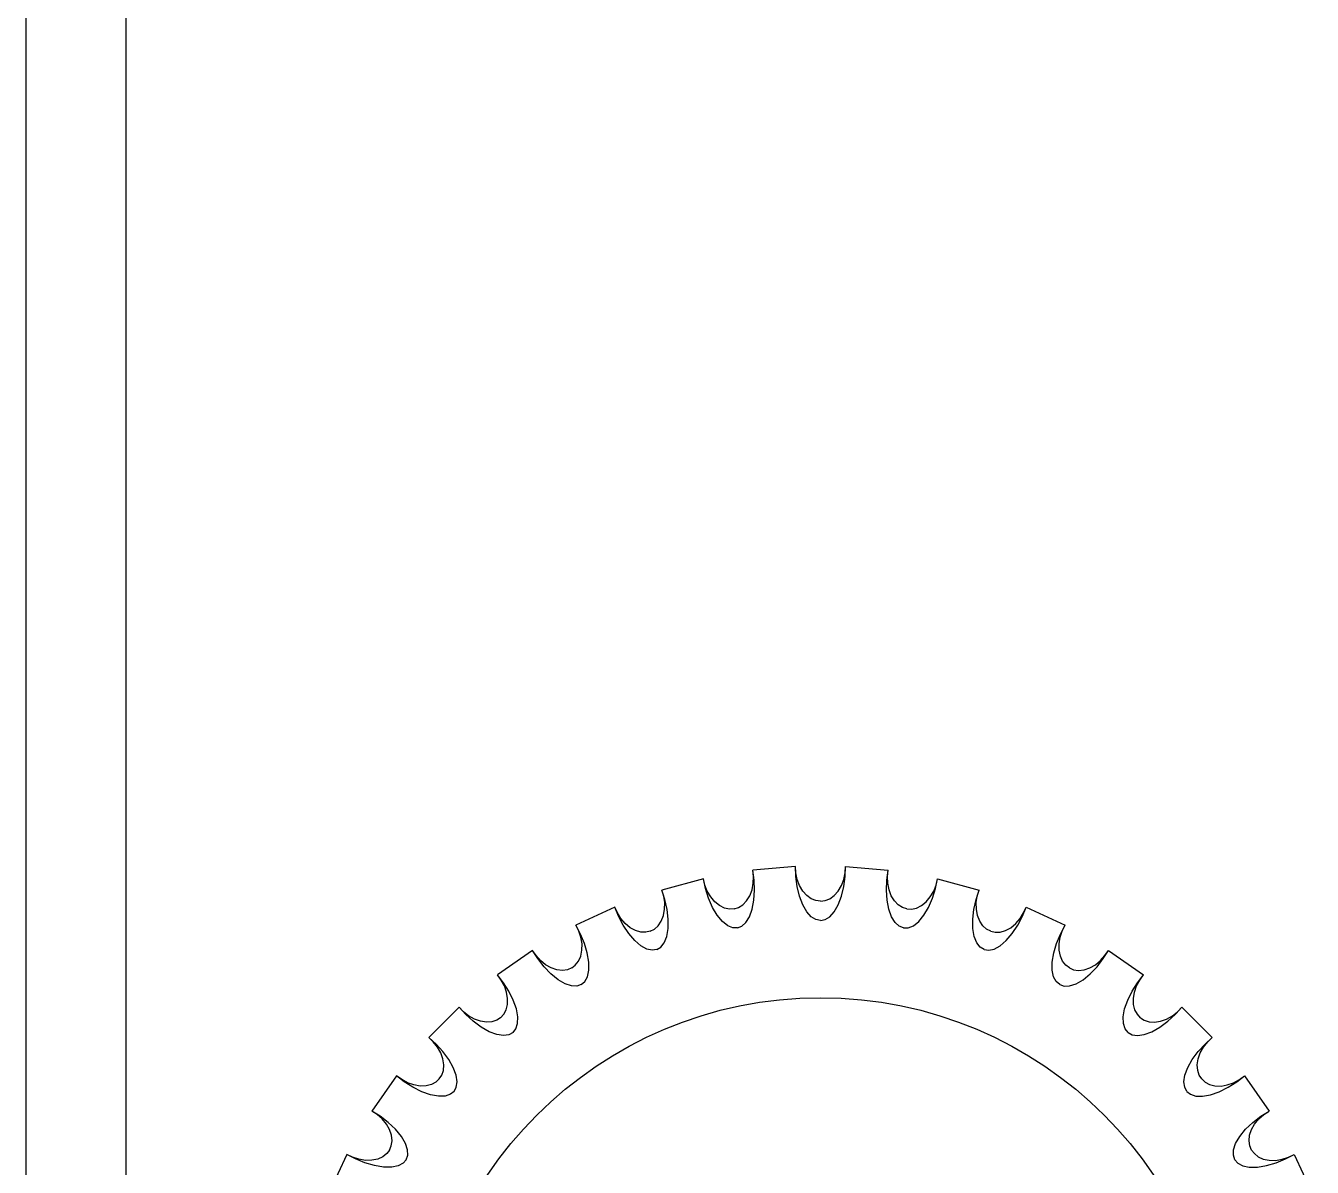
# Model space of a CAD drawing. Extents: x -615 to 711, y 0 to 128.
# Drawn here: x 0 to 16.67, y 86.5 to 101.3 of the extents above; entities that cross this region are included whole.
import ezdxf

# ---------------------------------------------------------------- set-up
doc = ezdxf.new("R2010")
doc.units = 0
doc.layers.add('DXF_EG_PANEL_1_0_MODEL_DX0', color=7, linetype='CONTINUOUS')
doc.layers.add('LAYER1', color=7, linetype='CONTINUOUS')

msp = doc.modelspace()

# ---------------------------------------------------------------- linework, layer by layer
at = {"layer": 'DXF_EG_PANEL_1_0_MODEL_DX0', "color": 178}
msp.add_line((0, 128.5), (0, 0), dxfattribs=at)
at = {"layer": 'LAYER1', "color": 7}
msp.add_line((1.3, 12), (1.3, 116.5), dxfattribs=at)
at = {"layer": 'LAYER1', "color": 178}
for p, q in [((9.975, 90.4), (9.422, 90.352)), ((9.975, 90.4), (9.422, 90.352)), ((10.625, 90.4), (11.178, 90.352)), ((10.625, 90.4), (11.178, 90.352)), ((8.782, 90.239), (8.245, 90.095)), ((8.782, 90.239), (8.245, 90.095)), ((11.818, 90.239), (12.355, 90.095)), ((11.818, 90.239), (12.355, 90.095)), ((7.635, 89.873), (7.131, 89.638)), ((7.635, 89.873), (7.131, 89.638)), ((12.965, 89.873), (13.469, 89.638)), ((12.965, 89.873), (13.469, 89.638)), ((6.569, 89.313), (6.114, 88.995)), ((6.569, 89.313), (6.114, 88.995)), ((14.031, 89.313), (14.486, 88.995)), ((14.031, 89.313), (14.486, 88.995)), ((5.616, 88.577), (5.223, 88.184)), ((5.616, 88.577), (5.223, 88.184)), ((14.984, 88.577), (15.377, 88.184)), ((14.984, 88.577), (15.377, 88.184)), ((4.805, 87.686), (4.487, 87.231)), ((4.805, 87.686), (4.487, 87.231)), ((15.795, 87.686), (16.113, 87.231)), ((15.795, 87.686), (16.113, 87.231)), ((4.162, 86.669), (3.927, 86.165)), ((4.162, 86.669), (3.927, 86.165)), ((16.438, 86.669), (16.673, 86.165)), ((16.438, 86.669), (16.673, 86.165))]:
    msp.add_line(p, q, dxfattribs=at)
for points in [[(10.3, 89.7, 0), (10.241, 89.712, 0), (10.18, 89.749, 0), (10.122, 89.814, 0), (10.07, 89.905, 0), (10.028, 90.017, 0), (9.998, 90.142, 0), (9.98, 90.273, 0), (9.975, 90.4, 0)], [(10.3, 89.95, 0), (10.241, 89.958, 0), (10.18, 89.982, 0), (10.122, 90.023, 0), (10.07, 90.082, 0), (10.028, 90.154, 0), (9.998, 90.234, 0), (9.98, 90.318, 0), (9.975, 90.4, 0)], [(10.3, 89.7, 0), (10.241, 89.712, 0), (10.18, 89.749, 0), (10.122, 89.814, 0), (10.07, 89.905, 0), (10.028, 90.017, 0), (9.998, 90.142, 0), (9.98, 90.273, 0), (9.975, 90.4, 0)], [(10.3, 89.95, 0), (10.241, 89.958, 0), (10.18, 89.982, 0), (10.122, 90.023, 0), (10.07, 90.082, 0), (10.028, 90.154, 0), (9.998, 90.234, 0), (9.98, 90.318, 0), (9.975, 90.4, 0)], [(10.3, 89.7, 0), (10.359, 89.712, 0), (10.42, 89.749, 0), (10.478, 89.814, 0), (10.53, 89.905, 0), (10.572, 90.017, 0), (10.602, 90.142, 0), (10.62, 90.273, 0), (10.625, 90.4, 0)], [(10.3, 89.95, 0), (10.359, 89.958, 0), (10.42, 89.982, 0), (10.478, 90.023, 0), (10.53, 90.082, 0), (10.572, 90.154, 0), (10.602, 90.234, 0), (10.62, 90.318, 0), (10.625, 90.4, 0)], [(10.3, 89.7, 0), (10.359, 89.712, 0), (10.42, 89.749, 0), (10.478, 89.814, 0), (10.53, 89.905, 0), (10.572, 90.017, 0), (10.602, 90.142, 0), (10.62, 90.273, 0), (10.625, 90.4, 0)], [(10.3, 89.95, 0), (10.359, 89.958, 0), (10.42, 89.982, 0), (10.478, 90.023, 0), (10.53, 90.082, 0), (10.572, 90.154, 0), (10.602, 90.234, 0), (10.62, 90.318, 0), (10.625, 90.4, 0)], [(9.223, 89.606, 0), (9.163, 89.607, 0), (9.097, 89.633, 0), (9.028, 89.687, 0), (8.961, 89.768, 0), (8.9, 89.871, 0), (8.849, 89.989, 0), (8.809, 90.114, 0), (8.782, 90.239, 0)], [(9.18, 89.852, 0), (9.12, 89.849, 0), (9.057, 89.862, 0), (8.992, 89.893, 0), (8.931, 89.942, 0), (8.877, 90.006, 0), (8.833, 90.08, 0), (8.801, 90.159, 0), (8.782, 90.239, 0)], [(9.223, 89.606, 0), (9.163, 89.607, 0), (9.097, 89.633, 0), (9.028, 89.687, 0), (8.961, 89.768, 0), (8.9, 89.871, 0), (8.849, 89.989, 0), (8.809, 90.114, 0), (8.782, 90.239, 0)], [(9.18, 89.852, 0), (9.12, 89.849, 0), (9.057, 89.862, 0), (8.992, 89.893, 0), (8.931, 89.942, 0), (8.877, 90.006, 0), (8.833, 90.08, 0), (8.801, 90.159, 0), (8.782, 90.239, 0)], [(9.18, 89.852, 0), (9.237, 89.87, 0), (9.292, 89.904, 0), (9.342, 89.955, 0), (9.383, 90.022, 0), (9.412, 90.1, 0), (9.428, 90.185, 0), (9.431, 90.27, 0), (9.422, 90.352, 0)], [(9.18, 89.852, 0), (9.237, 89.87, 0), (9.292, 89.904, 0), (9.342, 89.955, 0), (9.383, 90.022, 0), (9.412, 90.1, 0), (9.428, 90.185, 0), (9.431, 90.27, 0), (9.422, 90.352, 0)], [(9.223, 89.606, 0), (9.28, 89.628, 0), (9.333, 89.675, 0), (9.379, 89.749, 0), (9.414, 89.848, 0), (9.436, 89.965, 0), (9.444, 90.094, 0), (9.439, 90.225, 0), (9.422, 90.352, 0)], [(9.223, 89.606, 0), (9.28, 89.628, 0), (9.333, 89.675, 0), (9.379, 89.749, 0), (9.414, 89.848, 0), (9.436, 89.965, 0), (9.444, 90.094, 0), (9.439, 90.225, 0), (9.422, 90.352, 0)], [(11.377, 89.606, 0), (11.32, 89.628, 0), (11.267, 89.675, 0), (11.221, 89.749, 0), (11.186, 89.848, 0), (11.164, 89.965, 0), (11.156, 90.094, 0), (11.161, 90.225, 0), (11.178, 90.352, 0)], [(11.377, 89.606, 0), (11.32, 89.628, 0), (11.267, 89.675, 0), (11.221, 89.749, 0), (11.186, 89.848, 0), (11.164, 89.965, 0), (11.156, 90.094, 0), (11.161, 90.225, 0), (11.178, 90.352, 0)], [(11.42, 89.852, 0), (11.363, 89.87, 0), (11.308, 89.904, 0), (11.258, 89.955, 0), (11.217, 90.022, 0), (11.188, 90.1, 0), (11.172, 90.185, 0), (11.169, 90.27, 0), (11.178, 90.352, 0)], [(11.42, 89.852, 0), (11.363, 89.87, 0), (11.308, 89.904, 0), (11.258, 89.955, 0), (11.217, 90.022, 0), (11.188, 90.1, 0), (11.172, 90.185, 0), (11.169, 90.27, 0), (11.178, 90.352, 0)], [(11.377, 89.606, 0), (11.437, 89.607, 0), (11.503, 89.633, 0), (11.572, 89.687, 0), (11.639, 89.768, 0), (11.7, 89.871, 0), (11.751, 89.989, 0), (11.791, 90.114, 0), (11.818, 90.239, 0)], [(11.377, 89.606, 0), (11.437, 89.607, 0), (11.503, 89.633, 0), (11.572, 89.687, 0), (11.639, 89.768, 0), (11.7, 89.871, 0), (11.751, 89.989, 0), (11.791, 90.114, 0), (11.818, 90.239, 0)], [(11.42, 89.852, 0), (11.48, 89.849, 0), (11.543, 89.862, 0), (11.608, 89.893, 0), (11.669, 89.942, 0), (11.723, 90.006, 0), (11.767, 90.08, 0), (11.799, 90.159, 0), (11.818, 90.239, 0)], [(11.42, 89.852, 0), (11.48, 89.849, 0), (11.543, 89.862, 0), (11.608, 89.893, 0), (11.669, 89.942, 0), (11.723, 90.006, 0), (11.767, 90.08, 0), (11.799, 90.159, 0), (11.818, 90.239, 0)], [(8.094, 89.561, 0), (8.147, 89.588, 0), (8.196, 89.632, 0), (8.236, 89.691, 0), (8.265, 89.764, 0), (8.28, 89.846, 0), (8.281, 89.932, 0), (8.268, 90.016, 0), (8.245, 90.095, 0)], [(8.094, 89.561, 0), (8.147, 89.588, 0), (8.196, 89.632, 0), (8.236, 89.691, 0), (8.265, 89.764, 0), (8.28, 89.846, 0), (8.281, 89.932, 0), (8.268, 90.016, 0), (8.245, 90.095, 0)], [(8.179, 89.326, 0), (8.231, 89.357, 0), (8.275, 89.413, 0), (8.308, 89.494, 0), (8.325, 89.597, 0), (8.327, 89.717, 0), (8.312, 89.845, 0), (8.284, 89.974, 0), (8.245, 90.095, 0)], [(8.179, 89.326, 0), (8.231, 89.357, 0), (8.275, 89.413, 0), (8.308, 89.494, 0), (8.325, 89.597, 0), (8.327, 89.717, 0), (8.312, 89.845, 0), (8.284, 89.974, 0), (8.245, 90.095, 0)], [(12.421, 89.326, 0), (12.369, 89.357, 0), (12.325, 89.413, 0), (12.292, 89.494, 0), (12.275, 89.597, 0), (12.273, 89.717, 0), (12.288, 89.845, 0), (12.316, 89.974, 0), (12.355, 90.095, 0)], [(12.421, 89.326, 0), (12.369, 89.357, 0), (12.325, 89.413, 0), (12.292, 89.494, 0), (12.275, 89.597, 0), (12.273, 89.717, 0), (12.288, 89.845, 0), (12.316, 89.974, 0), (12.355, 90.095, 0)], [(12.506, 89.561, 0), (12.453, 89.588, 0), (12.404, 89.632, 0), (12.364, 89.691, 0), (12.335, 89.764, 0), (12.32, 89.846, 0), (12.319, 89.932, 0), (12.332, 90.016, 0), (12.355, 90.095, 0)], [(12.506, 89.561, 0), (12.453, 89.588, 0), (12.404, 89.632, 0), (12.364, 89.691, 0), (12.335, 89.764, 0), (12.32, 89.846, 0), (12.319, 89.932, 0), (12.332, 90.016, 0), (12.355, 90.095, 0)], [(8.179, 89.326, 0), (8.12, 89.317, 0), (8.05, 89.331, 0), (7.973, 89.373, 0), (7.893, 89.44, 0), (7.815, 89.531, 0), (7.744, 89.639, 0), (7.683, 89.755, 0), (7.635, 89.873, 0)], [(8.094, 89.561, 0), (8.036, 89.548, 0), (7.971, 89.55, 0), (7.902, 89.569, 0), (7.833, 89.606, 0), (7.769, 89.66, 0), (7.713, 89.725, 0), (7.668, 89.798, 0), (7.635, 89.873, 0)], [(8.179, 89.326, 0), (8.12, 89.317, 0), (8.05, 89.331, 0), (7.973, 89.373, 0), (7.893, 89.44, 0), (7.815, 89.531, 0), (7.744, 89.639, 0), (7.683, 89.755, 0), (7.635, 89.873, 0)], [(8.094, 89.561, 0), (8.036, 89.548, 0), (7.971, 89.55, 0), (7.902, 89.569, 0), (7.833, 89.606, 0), (7.769, 89.66, 0), (7.713, 89.725, 0), (7.668, 89.798, 0), (7.635, 89.873, 0)], [(12.421, 89.326, 0), (12.48, 89.317, 0), (12.55, 89.331, 0), (12.627, 89.373, 0), (12.707, 89.44, 0), (12.785, 89.531, 0), (12.856, 89.639, 0), (12.917, 89.755, 0), (12.965, 89.873, 0)], [(12.421, 89.326, 0), (12.48, 89.317, 0), (12.55, 89.331, 0), (12.627, 89.373, 0), (12.707, 89.44, 0), (12.785, 89.531, 0), (12.856, 89.639, 0), (12.917, 89.755, 0), (12.965, 89.873, 0)], [(12.506, 89.561, 0), (12.564, 89.548, 0), (12.629, 89.55, 0), (12.698, 89.569, 0), (12.767, 89.606, 0), (12.831, 89.66, 0), (12.887, 89.725, 0), (12.932, 89.798, 0), (12.965, 89.873, 0)], [(12.506, 89.561, 0), (12.564, 89.548, 0), (12.629, 89.55, 0), (12.698, 89.569, 0), (12.767, 89.606, 0), (12.831, 89.66, 0), (12.887, 89.725, 0), (12.932, 89.798, 0), (12.965, 89.873, 0)], [(7.075, 89.086, 0), (7.122, 89.122, 0), (7.163, 89.173, 0), (7.192, 89.238, 0), (7.208, 89.315, 0), (7.209, 89.398, 0), (7.194, 89.483, 0), (7.168, 89.564, 0), (7.131, 89.638, 0)], [(7.075, 89.086, 0), (7.122, 89.122, 0), (7.163, 89.173, 0), (7.192, 89.238, 0), (7.208, 89.315, 0), (7.209, 89.398, 0), (7.194, 89.483, 0), (7.168, 89.564, 0), (7.131, 89.638, 0)], [(7.2, 88.869, 0), (7.245, 88.909, 0), (7.279, 88.972, 0), (7.297, 89.057, 0), (7.296, 89.162, 0), (7.277, 89.28, 0), (7.24, 89.404, 0), (7.19, 89.525, 0), (7.131, 89.638, 0)], [(7.2, 88.869, 0), (7.245, 88.909, 0), (7.279, 88.972, 0), (7.297, 89.057, 0), (7.296, 89.162, 0), (7.277, 89.28, 0), (7.24, 89.404, 0), (7.19, 89.525, 0), (7.131, 89.638, 0)], [(13.4, 88.869, 0), (13.355, 88.909, 0), (13.321, 88.972, 0), (13.303, 89.057, 0), (13.304, 89.162, 0), (13.323, 89.28, 0), (13.36, 89.404, 0), (13.41, 89.525, 0), (13.469, 89.638, 0)], [(13.4, 88.869, 0), (13.355, 88.909, 0), (13.321, 88.972, 0), (13.303, 89.057, 0), (13.304, 89.162, 0), (13.323, 89.28, 0), (13.36, 89.404, 0), (13.41, 89.525, 0), (13.469, 89.638, 0)], [(13.525, 89.086, 0), (13.478, 89.122, 0), (13.437, 89.173, 0), (13.408, 89.238, 0), (13.392, 89.315, 0), (13.391, 89.398, 0), (13.406, 89.483, 0), (13.432, 89.564, 0), (13.469, 89.638, 0)], [(13.525, 89.086, 0), (13.478, 89.122, 0), (13.437, 89.173, 0), (13.408, 89.238, 0), (13.392, 89.315, 0), (13.391, 89.398, 0), (13.406, 89.483, 0), (13.432, 89.564, 0), (13.469, 89.638, 0)], [(7.2, 88.869, 0), (7.143, 88.85, 0), (7.072, 88.852, 0), (6.989, 88.879, 0), (6.898, 88.932, 0), (6.806, 89.008, 0), (6.717, 89.101, 0), (6.637, 89.206, 0), (6.569, 89.313, 0)], [(7.075, 89.086, 0), (7.02, 89.063, 0), (6.956, 89.053, 0), (6.884, 89.061, 0), (6.81, 89.085, 0), (6.738, 89.126, 0), (6.671, 89.181, 0), (6.614, 89.245, 0), (6.569, 89.313, 0)], [(7.2, 88.869, 0), (7.143, 88.85, 0), (7.072, 88.852, 0), (6.989, 88.879, 0), (6.898, 88.932, 0), (6.806, 89.008, 0), (6.717, 89.101, 0), (6.637, 89.206, 0), (6.569, 89.313, 0)], [(7.075, 89.086, 0), (7.02, 89.063, 0), (6.956, 89.053, 0), (6.884, 89.061, 0), (6.81, 89.085, 0), (6.738, 89.126, 0), (6.671, 89.181, 0), (6.614, 89.245, 0), (6.569, 89.313, 0)], [(13.4, 88.869, 0), (13.457, 88.85, 0), (13.528, 88.852, 0), (13.611, 88.879, 0), (13.702, 88.932, 0), (13.794, 89.008, 0), (13.883, 89.101, 0), (13.963, 89.206, 0), (14.031, 89.313, 0)], [(13.4, 88.869, 0), (13.457, 88.85, 0), (13.528, 88.852, 0), (13.611, 88.879, 0), (13.702, 88.932, 0), (13.794, 89.008, 0), (13.883, 89.101, 0), (13.963, 89.206, 0), (14.031, 89.313, 0)], [(13.525, 89.086, 0), (13.58, 89.063, 0), (13.644, 89.053, 0), (13.716, 89.061, 0), (13.79, 89.085, 0), (13.862, 89.126, 0), (13.929, 89.181, 0), (13.986, 89.245, 0), (14.031, 89.313, 0)], [(13.525, 89.086, 0), (13.58, 89.063, 0), (13.644, 89.053, 0), (13.716, 89.061, 0), (13.79, 89.085, 0), (13.862, 89.126, 0), (13.929, 89.181, 0), (13.986, 89.245, 0), (14.031, 89.313, 0)], [(6.315, 88.249, 0), (6.352, 88.296, 0), (6.375, 88.364, 0), (6.378, 88.451, 0), (6.359, 88.554, 0), (6.319, 88.667, 0), (6.262, 88.783, 0), (6.191, 88.894, 0), (6.114, 88.995, 0)], [(6.154, 88.441, 0), (6.194, 88.485, 0), (6.225, 88.542, 0), (6.243, 88.611, 0), (6.245, 88.69, 0), (6.231, 88.772, 0), (6.203, 88.853, 0), (6.162, 88.928, 0), (6.114, 88.995, 0)], [(6.315, 88.249, 0), (6.352, 88.296, 0), (6.375, 88.364, 0), (6.378, 88.451, 0), (6.359, 88.554, 0), (6.319, 88.667, 0), (6.262, 88.783, 0), (6.191, 88.894, 0), (6.114, 88.995, 0)], [(6.154, 88.441, 0), (6.194, 88.485, 0), (6.225, 88.542, 0), (6.243, 88.611, 0), (6.245, 88.69, 0), (6.231, 88.772, 0), (6.203, 88.853, 0), (6.162, 88.928, 0), (6.114, 88.995, 0)], [(14.285, 88.249, 0), (14.248, 88.296, 0), (14.225, 88.364, 0), (14.222, 88.451, 0), (14.241, 88.554, 0), (14.281, 88.667, 0), (14.338, 88.783, 0), (14.409, 88.894, 0), (14.486, 88.995, 0)], [(14.285, 88.249, 0), (14.248, 88.296, 0), (14.225, 88.364, 0), (14.222, 88.451, 0), (14.241, 88.554, 0), (14.281, 88.667, 0), (14.338, 88.783, 0), (14.409, 88.894, 0), (14.486, 88.995, 0)], [(14.446, 88.441, 0), (14.406, 88.485, 0), (14.375, 88.542, 0), (14.357, 88.611, 0), (14.355, 88.69, 0), (14.369, 88.772, 0), (14.397, 88.853, 0), (14.438, 88.928, 0), (14.486, 88.995, 0)], [(14.446, 88.441, 0), (14.406, 88.485, 0), (14.375, 88.542, 0), (14.357, 88.611, 0), (14.355, 88.69, 0), (14.369, 88.772, 0), (14.397, 88.853, 0), (14.438, 88.928, 0), (14.486, 88.995, 0)], [(6.315, 88.249, 0), (6.262, 88.22, 0), (6.192, 88.21, 0), (6.105, 88.223, 0), (6.007, 88.259, 0), (5.903, 88.318, 0), (5.799, 88.394, 0), (5.702, 88.483, 0), (5.616, 88.577, 0)], [(6.154, 88.441, 0), (6.104, 88.409, 0), (6.042, 88.388, 0), (5.971, 88.383, 0), (5.893, 88.394, 0), (5.815, 88.422, 0), (5.74, 88.465, 0), (5.673, 88.518, 0), (5.616, 88.577, 0)], [(6.315, 88.249, 0), (6.262, 88.22, 0), (6.192, 88.21, 0), (6.105, 88.223, 0), (6.007, 88.259, 0), (5.903, 88.318, 0), (5.799, 88.394, 0), (5.702, 88.483, 0), (5.616, 88.577, 0)], [(6.154, 88.441, 0), (6.104, 88.409, 0), (6.042, 88.388, 0), (5.971, 88.383, 0), (5.893, 88.394, 0), (5.815, 88.422, 0), (5.74, 88.465, 0), (5.673, 88.518, 0), (5.616, 88.577, 0)], [(14.285, 88.249, 0), (14.338, 88.22, 0), (14.408, 88.21, 0), (14.495, 88.223, 0), (14.593, 88.259, 0), (14.697, 88.318, 0), (14.801, 88.394, 0), (14.898, 88.483, 0), (14.984, 88.577, 0)], [(14.285, 88.249, 0), (14.338, 88.22, 0), (14.408, 88.21, 0), (14.495, 88.223, 0), (14.593, 88.259, 0), (14.697, 88.318, 0), (14.801, 88.394, 0), (14.898, 88.483, 0), (14.984, 88.577, 0)], [(14.446, 88.441, 0), (14.496, 88.409, 0), (14.558, 88.388, 0), (14.629, 88.383, 0), (14.707, 88.394, 0), (14.785, 88.422, 0), (14.86, 88.465, 0), (14.927, 88.518, 0), (14.984, 88.577, 0)], [(14.446, 88.441, 0), (14.496, 88.409, 0), (14.558, 88.388, 0), (14.629, 88.383, 0), (14.707, 88.394, 0), (14.785, 88.422, 0), (14.86, 88.465, 0), (14.927, 88.518, 0), (14.984, 88.577, 0)], [(5.551, 87.485, 0), (5.58, 87.538, 0), (5.59, 87.608, 0), (5.577, 87.695, 0), (5.541, 87.793, 0), (5.482, 87.897, 0), (5.406, 88.001, 0), (5.317, 88.098, 0), (5.223, 88.184, 0)], [(5.359, 87.646, 0), (5.391, 87.696, 0), (5.412, 87.758, 0), (5.417, 87.829, 0), (5.406, 87.907, 0), (5.378, 87.985, 0), (5.335, 88.06, 0), (5.282, 88.127, 0), (5.223, 88.184, 0)], [(5.551, 87.485, 0), (5.58, 87.538, 0), (5.59, 87.608, 0), (5.577, 87.695, 0), (5.541, 87.793, 0), (5.482, 87.897, 0), (5.406, 88.001, 0), (5.317, 88.098, 0), (5.223, 88.184, 0)], [(5.359, 87.646, 0), (5.391, 87.696, 0), (5.412, 87.758, 0), (5.417, 87.829, 0), (5.406, 87.907, 0), (5.378, 87.985, 0), (5.335, 88.06, 0), (5.282, 88.127, 0), (5.223, 88.184, 0)], [(15.049, 87.485, 0), (15.02, 87.538, 0), (15.01, 87.608, 0), (15.023, 87.695, 0), (15.059, 87.793, 0), (15.118, 87.897, 0), (15.194, 88.001, 0), (15.283, 88.098, 0), (15.377, 88.184, 0)], [(15.049, 87.485, 0), (15.02, 87.538, 0), (15.01, 87.608, 0), (15.023, 87.695, 0), (15.059, 87.793, 0), (15.118, 87.897, 0), (15.194, 88.001, 0), (15.283, 88.098, 0), (15.377, 88.184, 0)], [(15.241, 87.646, 0), (15.209, 87.696, 0), (15.188, 87.758, 0), (15.183, 87.829, 0), (15.194, 87.907, 0), (15.222, 87.985, 0), (15.265, 88.06, 0), (15.318, 88.127, 0), (15.377, 88.184, 0)], [(15.241, 87.646, 0), (15.209, 87.696, 0), (15.188, 87.758, 0), (15.183, 87.829, 0), (15.194, 87.907, 0), (15.222, 87.985, 0), (15.265, 88.06, 0), (15.318, 88.127, 0), (15.377, 88.184, 0)], [(5.551, 87.485, 0), (5.504, 87.448, 0), (5.436, 87.425, 0), (5.349, 87.422, 0), (5.246, 87.441, 0), (5.133, 87.481, 0), (5.017, 87.538, 0), (4.906, 87.609, 0), (4.805, 87.686, 0)], [(5.359, 87.646, 0), (5.315, 87.606, 0), (5.258, 87.575, 0), (5.189, 87.557, 0), (5.11, 87.555, 0), (5.028, 87.569, 0), (4.947, 87.597, 0), (4.872, 87.638, 0), (4.805, 87.686, 0)], [(5.551, 87.485, 0), (5.504, 87.448, 0), (5.436, 87.425, 0), (5.349, 87.422, 0), (5.246, 87.441, 0), (5.133, 87.481, 0), (5.017, 87.538, 0), (4.906, 87.609, 0), (4.805, 87.686, 0)], [(5.359, 87.646, 0), (5.315, 87.606, 0), (5.258, 87.575, 0), (5.189, 87.557, 0), (5.11, 87.555, 0), (5.028, 87.569, 0), (4.947, 87.597, 0), (4.872, 87.638, 0), (4.805, 87.686, 0)], [(15.049, 87.485, 0), (15.096, 87.448, 0), (15.164, 87.425, 0), (15.251, 87.422, 0), (15.354, 87.441, 0), (15.467, 87.481, 0), (15.583, 87.538, 0), (15.694, 87.609, 0), (15.795, 87.686, 0)], [(15.049, 87.485, 0), (15.096, 87.448, 0), (15.164, 87.425, 0), (15.251, 87.422, 0), (15.354, 87.441, 0), (15.467, 87.481, 0), (15.583, 87.538, 0), (15.694, 87.609, 0), (15.795, 87.686, 0)], [(15.241, 87.646, 0), (15.285, 87.606, 0), (15.342, 87.575, 0), (15.411, 87.557, 0), (15.49, 87.555, 0), (15.572, 87.569, 0), (15.653, 87.597, 0), (15.728, 87.638, 0), (15.795, 87.686, 0)], [(15.241, 87.646, 0), (15.285, 87.606, 0), (15.342, 87.575, 0), (15.411, 87.557, 0), (15.49, 87.555, 0), (15.572, 87.569, 0), (15.653, 87.597, 0), (15.728, 87.638, 0), (15.795, 87.686, 0)], [(4.931, 86.6, 0), (4.95, 86.657, 0), (4.948, 86.728, 0), (4.921, 86.811, 0), (4.868, 86.902, 0), (4.792, 86.994, 0), (4.699, 87.083, 0), (4.594, 87.163, 0), (4.487, 87.231, 0)], [(4.714, 86.725, 0), (4.737, 86.78, 0), (4.747, 86.844, 0), (4.739, 86.916, 0), (4.715, 86.99, 0), (4.674, 87.062, 0), (4.619, 87.129, 0), (4.555, 87.186, 0), (4.487, 87.231, 0)], [(4.931, 86.6, 0), (4.95, 86.657, 0), (4.948, 86.728, 0), (4.921, 86.811, 0), (4.868, 86.902, 0), (4.792, 86.994, 0), (4.699, 87.083, 0), (4.594, 87.163, 0), (4.487, 87.231, 0)], [(4.714, 86.725, 0), (4.737, 86.78, 0), (4.747, 86.844, 0), (4.739, 86.916, 0), (4.715, 86.99, 0), (4.674, 87.062, 0), (4.619, 87.129, 0), (4.555, 87.186, 0), (4.487, 87.231, 0)], [(15.669, 86.6, 0), (15.65, 86.657, 0), (15.652, 86.728, 0), (15.679, 86.811, 0), (15.732, 86.902, 0), (15.808, 86.994, 0), (15.901, 87.083, 0), (16.006, 87.163, 0), (16.113, 87.231, 0)], [(15.669, 86.6, 0), (15.65, 86.657, 0), (15.652, 86.728, 0), (15.679, 86.811, 0), (15.732, 86.902, 0), (15.808, 86.994, 0), (15.901, 87.083, 0), (16.006, 87.163, 0), (16.113, 87.231, 0)], [(15.886, 86.725, 0), (15.863, 86.78, 0), (15.853, 86.844, 0), (15.861, 86.916, 0), (15.885, 86.99, 0), (15.926, 87.062, 0), (15.981, 87.129, 0), (16.045, 87.186, 0), (16.113, 87.231, 0)], [(15.886, 86.725, 0), (15.863, 86.78, 0), (15.853, 86.844, 0), (15.861, 86.916, 0), (15.885, 86.99, 0), (15.926, 87.062, 0), (15.981, 87.129, 0), (16.045, 87.186, 0), (16.113, 87.231, 0)], [(4.714, 86.725, 0), (4.678, 86.678, 0), (4.627, 86.637, 0), (4.562, 86.608, 0), (4.485, 86.592, 0), (4.402, 86.591, 0), (4.317, 86.606, 0), (4.236, 86.632, 0), (4.162, 86.669, 0)], [(4.714, 86.725, 0), (4.678, 86.678, 0), (4.627, 86.637, 0), (4.562, 86.608, 0), (4.485, 86.592, 0), (4.402, 86.591, 0), (4.317, 86.606, 0), (4.236, 86.632, 0), (4.162, 86.669, 0)], [(15.886, 86.725, 0), (15.922, 86.678, 0), (15.973, 86.637, 0), (16.038, 86.608, 0), (16.115, 86.592, 0), (16.198, 86.591, 0), (16.283, 86.606, 0), (16.364, 86.632, 0), (16.438, 86.669, 0)], [(15.886, 86.725, 0), (15.922, 86.678, 0), (15.973, 86.637, 0), (16.038, 86.608, 0), (16.115, 86.592, 0), (16.198, 86.591, 0), (16.283, 86.606, 0), (16.364, 86.632, 0), (16.438, 86.669, 0)], [(4.931, 86.6, 0), (4.891, 86.555, 0), (4.828, 86.521, 0), (4.743, 86.503, 0), (4.638, 86.504, 0), (4.52, 86.523, 0), (4.396, 86.56, 0), (4.275, 86.61, 0), (4.162, 86.669, 0)], [(4.931, 86.6, 0), (4.891, 86.555, 0), (4.828, 86.521, 0), (4.743, 86.503, 0), (4.638, 86.504, 0), (4.52, 86.523, 0), (4.396, 86.56, 0), (4.275, 86.61, 0), (4.162, 86.669, 0)], [(15.669, 86.6, 0), (15.709, 86.555, 0), (15.772, 86.521, 0), (15.857, 86.503, 0), (15.962, 86.504, 0), (16.08, 86.523, 0), (16.204, 86.56, 0), (16.325, 86.61, 0), (16.438, 86.669, 0)], [(15.669, 86.6, 0), (15.709, 86.555, 0), (15.772, 86.521, 0), (15.857, 86.503, 0), (15.962, 86.504, 0), (16.08, 86.523, 0), (16.204, 86.56, 0), (16.325, 86.61, 0), (16.438, 86.669, 0)]]:
    msp.add_polyline3d(points, dxfattribs=at)
msp.add_circle((10.3, 83.5), 5.2, dxfattribs=at)

doc.saveas('drawing.dxf')
